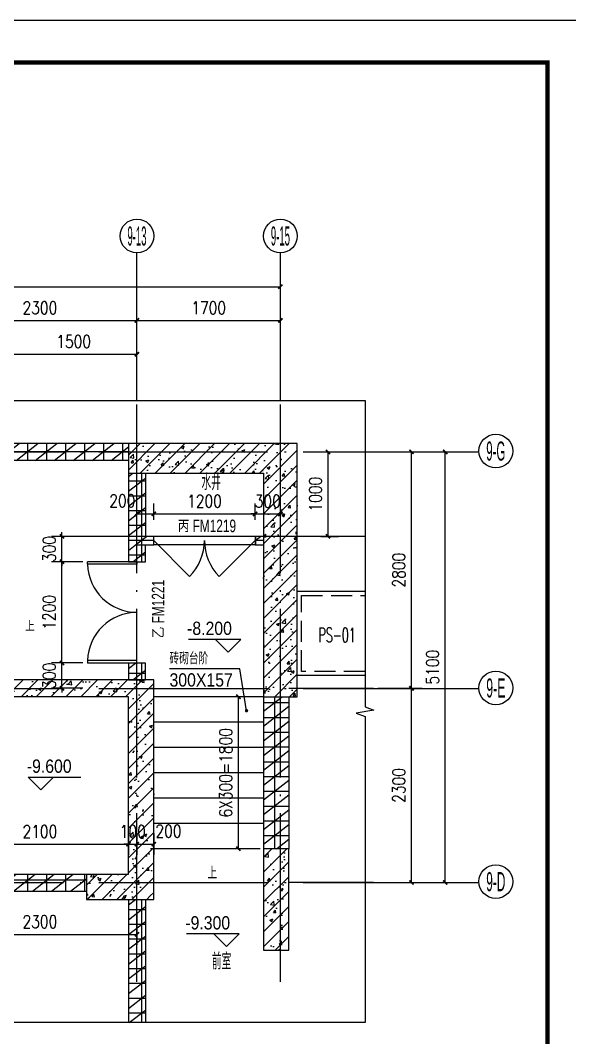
# Model space of a CAD drawing. Extents: x 718358 to 1668613, y -348838 to -159582.
# Drawn here: x 795710 to 802221, y -245643 to -233594 of the extents above; entities that cross this region are included whole.
import ezdxf
from ezdxf.enums import TextEntityAlignment as Align

# ---------------------------------------------------------------- set-up
doc = ezdxf.new("R2010")
doc.units = 0
doc.header["$LTSCALE"] = 1000
doc.linetypes.add('DASH', pattern=[0.35, 0.25, -0.1])
doc.linetypes.add('DOTE', pattern=[2.42, 2, -0.2, 0.02, -0.2])
for name, color, linetype in [('地下室排水', 44, 'Continuous'), ('建-可见线', 7, 'Continuous'), ('建-图框', 4, 'Continuous'), ('建-墙体', 2, 'Continuous'), ('建-尺寸', 73, 'Continuous'), ('建-引出', 3, 'Continuous'), ('建-影线', 8, 'Continuous'), ('建-房间名', 7, 'Continuous'), ('建-柱子', 6, 'Continuous'), ('建-标高', 3, 'Continuous'), ('建-楼梯', 4, 'Continuous'), ('建-符号', 3, 'Continuous'), ('建-符号说明', 7, 'Continuous'), ('建-轴标', 3, 'Continuous'), ('建-轴网', 14, 'DOTE'), ('建-门', 4, 'Continuous'), ('建-门窗', 4, 'Continuous'), ('建-门窗-编号', 7, 'Continuous')]:
    doc.layers.add(name, color=color, linetype=linetype)
doc.styles.add('_TCH_AXIS', font='gt宽度调整.shx', dxfattribs={"bigfont": 'gt国标汉字.shx'})
doc.styles.add('_TCH_DIM', font='gt单线西文.shx', dxfattribs={"width": 0.8, "bigfont": 'gt单线中文.shx'})
doc.styles.add('_TCH_WINDOW', font='gt单线西文.shx', dxfattribs={"height": 3.5, "bigfont": 'gt单线中文.shx'})
doc.styles.add('DIM_FONT', font='SIMPLEX.shx', dxfattribs={"width": 0.8, "bigfont": 'GBCBIG.shx'})
doc.dimstyles.new('DIMN50', dxfattribs={"dimscale": 0.5, "dimtxt": 300, "dimasz": 100, "dimexe": 250, "dimexo": 300, "dimgap": 150, "dimtad": 1, "dimdec": 0, "dimzin": 0, "dimdsep": 46, "dimtxsty": 'DIM_FONT', "dimblk": 'ARCHTICK', "dimcen": 0.09, "dimdle": 1, "dimclrt": 7, "dimazin": 2, "dimtfac": 1, "dimtdec": 0, "dimtix": 1, "dimtmove": 2, "dimatfit": 3, "dimldrblk": 'ARCHTICK', "dimfxl": 1, "dimtolj": 1, "dimtzin": 0, "dimarcsym": 0})
pattern_1 = [(45, (0, 0), (-88.388348, 88.388348), []), (50, (0, 0), (358.63009, -31.37607), [37.5, -412.5]), (355, (0, 0), (-69.37567, 376.09607), [30, -330]), (100.4514, (29.9, -2.6), (289.25469, 344.71977), [31.8701, -350.57106]), (46.1842, (0, 100), (533.62052, -82.7595), [56.25, -618.75]), (96.6356, (44.47, 93.1), (467.33135, 487.05894), [47.80514, -525.8565]), (351.1842, (0, 100), (467.33097, 487.0593), [45, -495]), (21, (50, 75), (298.45353, -201.30945), [37.5, -412.5]), (326, (50, 75), (121.65767, 362.57502), [30, -330]), (71.4514, (74.87, 58.22), (420.11131, 161.26525), [31.8701, -350.57106]), (37.5, (0, 0), (6.079928, 166.446927), [0, -326, 0, -335, 0, -331.25]), (7.5, (0, 0), (131.53477, 197.205856), [0, -191, 0, -318.5, 0, -126.25]), (327.5, (-111.5, 0), (266.911218, -11.277436), [0, -125, 0, -390, 0, -517.5]), (317.5, (-161.5, 0), (291.593085, 50.05249), [0, -162.5, 0, -259, 0, -367.5])]
pattern_2 = [(0, (0, 0), (0, 175), []), (37.875, (200, 0), (-84.807639, 109.038328), []), (90, (200, 0), (-225, 1e-14), [])]

# ---------------------------------------------------------------- blocks, each defined once
blk = doc.blocks.new('hghgdgf')
at = {"layer": '建-楼梯'}
for p, q in [((768963, -238756), (771201, -238756)), ((768963, -238756), (768963, -239946)), ((769223, -238756), (769223, -239946)), ((769483, -238756), (769483, -239946)), ((769743, -238756), (769743, -239946)), ((770003, -238756), (770003, -239946)), ((770263, -238756), (770263, -239946)), ((770523, -238756), (770523, -239946)), ((770783, -238756), (770783, -239371)), ((771201, -238756), (770921, -239292)), ((771317, -238756), (770994, -239365)), ((771043, -238756), (771043, -239081)), ((770921, -239292), (771047, -239418)), ((771043, -239281), (771043, -239413)), ((771047, -239418), (770782, -239371)), ((770782, -239371), (770914, -239503)), ((770783, -239372), (770783, -239531)), ((770841, -239430), (770509, -240006)), ((770914, -239503), (770624, -240006)), ((768963, -239946), (768963, -240006)), ((768963, -239946), (770543, -239946)), ((768963, -239946), (768963, -240006)), ((768963, -240006), (770509, -240006)), ((768963, -240006), (770509, -240006)), ((770911, -240609), (771201, -240106)), ((770984, -240682), (771317, -240106)), ((772863, -240106), (771317, -240106)), ((772863, -240106), (771317, -240106)), ((772863, -240166), (772863, -240106)), ((772863, -240166), (772863, -240106)), ((772863, -240166), (771282, -240166)), ((771303, -241356), (771303, -240166)), ((771563, -241356), (771563, -240166)), ((771823, -241356), (771823, -240166)), ((772083, -241356), (772083, -240166)), ((772343, -241356), (772343, -240166)), ((772603, -241356), (772603, -240166)), ((772863, -241356), (772863, -240166)), ((771043, -240741), (770911, -240609)), ((771043, -240741), (771043, -240581)), ((770904, -240821), (770778, -240694)), ((770778, -240694), (771043, -240741)), ((770783, -240831), (770783, -240699)), ((771043, -241356), (771043, -240741)), ((770509, -241356), (770831, -240747)), ((770624, -241356), (770904, -240821)), ((770783, -241356), (770783, -241081)), ((772863, -241356), (770624, -241356))]:
    blk.add_line(p, q, dxfattribs=at)
at = {"layer": '建-楼梯', "linetype": 'DASH'}
for p, q in [((771303, -238781), (771303, -239946)), ((771317, -238756), (772863, -238756)), ((771563, -238756), (771563, -239946)), ((771823, -238756), (771823, -239946)), ((772083, -238756), (772083, -239946)), ((772343, -238756), (772343, -239946)), ((772603, -238756), (772603, -239946)), ((772863, -238756), (772863, -239946)), ((771043, -239421), (771043, -239946)), ((770783, -239731), (770783, -239946)), ((770624, -240006), (772863, -240006)), ((770624, -240006), (772863, -240006)), ((770659, -239946), (772863, -239946)), ((772863, -239946), (772863, -240006)), ((772863, -239946), (772863, -240006)), ((771201, -240106), (768963, -240106)), ((768963, -240166), (768963, -240106)), ((771201, -240106), (768963, -240106)), ((768963, -240166), (768963, -240106)), ((768963, -241356), (768963, -240166)), ((771167, -240166), (768963, -240166)), ((769223, -241356), (769223, -240166)), ((769483, -241356), (769483, -240166)), ((769743, -241356), (769743, -240166)), ((770003, -241356), (770003, -240166)), ((770263, -241356), (770263, -240166)), ((770523, -241332), (770523, -240166)), ((770783, -240692), (770783, -240166)), ((771043, -240381), (771043, -240166)), ((770509, -241356), (768963, -241356))]:
    blk.add_line(p, q, dxfattribs=at)
at = {"layer": '建-符号'}
for points in [[(768833, -239406, 0, 0, 0), (770633, -239406, 40, 0, 0), (770783, -239406, 0, 0, 0)], [(772993, -240706, 0, 0, 0), (771193, -240706, 40, 0, 0), (771043, -240706, 0, 0, 0)]]:
    blk.add_lwpolyline(points, format="xyseb", dxfattribs=at)
at = {"layer": '建-符号说明', "style": '_TCH_DIM', "width": 0.8}
for p in [(768681, -239481), (773038, -240781)]:
    blk.add_text('上', height=123, dxfattribs=at).set_placement(p)
blk = doc.blocks.new('_ArchTick')
at = {"color": 0, "linetype": 'ByBlock', "const_width": 0.4}
blk.add_lwpolyline([(-0.5, -0.5), (0.5, 0.5)], dxfattribs=at)
blk = doc.blocks.new('*D3142')
at = {"layer": 'Defpoints', "color": 0, "transparency": 16777216}
for p in [(798792, -239440), (798492, -239661), (798792, -239661)]:
    blk.add_point(p, dxfattribs=at)
at = {"layer": '建-尺寸', "color": 0, "lineweight": -2, "transparency": 16777216}
for p, q in [((798492, -239511), (798492, -239315)), ((798792, -239511), (798792, -239315)), ((798492, -239440), (798442, -239440)), ((798492, -239440), (798792, -239440)), ((798792, -239440), (798842, -239440))]:
    blk.add_line(p, q, dxfattribs=at)
at = {"layer": '建-尺寸', "color": 0, "lineweight": -2, "transparency": 16777216, "xscale": 50, "yscale": 50, "zscale": 50}
blk.add_blockref('_ArchTick', (798492, -239440), dxfattribs=at)
at = {"layer": '建-尺寸', "color": 0, "lineweight": -2, "transparency": 16777216, "xscale": 50, "yscale": 50, "zscale": 50, "rotation": 180}
blk.add_blockref('_ArchTick', (798792, -239440), dxfattribs=at)
at = {"layer": '建-尺寸', "color": 7, "transparency": 16777216, "insert": (798642, -239290), "char_height": 150, "attachment_point": 5, "style": 'DIM_FONT'}
blk.add_mtext('\\A1;300', dxfattribs=at)
blk = doc.blocks.new('*D3143')
at = {"layer": 'Defpoints', "color": 0, "transparency": 16777216}
for p in [(798492, -239440), (797292, -239661), (798492, -239661)]:
    blk.add_point(p, dxfattribs=at)
at = {"layer": '建-尺寸', "color": 0, "lineweight": -2, "transparency": 16777216}
for p, q in [((797292, -239511), (797292, -239315)), ((798492, -239511), (798492, -239315)), ((797292, -239440), (798493, -239440))]:
    blk.add_line(p, q, dxfattribs=at)
at = {"layer": '建-尺寸', "color": 0, "lineweight": -2, "transparency": 16777216, "xscale": 50, "yscale": 50, "zscale": 50, "rotation": 180}
blk.add_blockref('_ArchTick', (797292, -239440), dxfattribs=at)
at = {"layer": '建-尺寸', "color": 0, "lineweight": -2, "transparency": 16777216, "xscale": 50, "yscale": 50, "zscale": 50}
blk.add_blockref('_ArchTick', (798492, -239440), dxfattribs=at)
at = {"layer": '建-尺寸', "color": 7, "transparency": 16777216, "insert": (797892, -239290), "char_height": 150, "attachment_point": 5, "style": 'DIM_FONT'}
blk.add_mtext('\\A1;1200', dxfattribs=at)
blk = doc.blocks.new('*D3144')
at = {"layer": 'Defpoints', "color": 0, "transparency": 16777216}
for p in [(797292, -239440), (797092, -239661), (797292, -239661)]:
    blk.add_point(p, dxfattribs=at)
at = {"layer": '建-尺寸', "color": 0, "lineweight": -2, "transparency": 16777216}
for p, q in [((797092, -239511), (797092, -239315)), ((797292, -239511), (797292, -239315)), ((797092, -239440), (797293, -239440))]:
    blk.add_line(p, q, dxfattribs=at)
at = {"layer": '建-尺寸', "color": 0, "lineweight": -2, "transparency": 16777216, "xscale": 50, "yscale": 50, "zscale": 50, "rotation": 180}
blk.add_blockref('_ArchTick', (797092, -239440), dxfattribs=at)
at = {"layer": '建-尺寸', "color": 0, "lineweight": -2, "transparency": 16777216, "xscale": 50, "yscale": 50, "zscale": 50}
blk.add_blockref('_ArchTick', (797292, -239440), dxfattribs=at)
at = {"layer": '建-尺寸', "color": 7, "transparency": 16777216, "insert": (796919, -239285), "char_height": 150, "attachment_point": 5, "style": 'DIM_FONT'}
blk.add_mtext('\\A1;200', dxfattribs=at)
blk = doc.blocks.new('*D3154')
at = {"layer": 'Defpoints', "color": 0, "transparency": 16777216}
for p in [(797092, -243075), (797292, -243075), (797292, -243352)]:
    blk.add_point(p, dxfattribs=at)
at = {"layer": '建-尺寸', "color": 0, "lineweight": -2, "transparency": 16777216}
for p, q in [((797092, -243225), (797092, -243477)), ((797292, -243225), (797292, -243477)), ((797092, -243352), (797293, -243352))]:
    blk.add_line(p, q, dxfattribs=at)
at = {"layer": '建-尺寸', "color": 0, "lineweight": -2, "transparency": 16777216, "xscale": 50, "yscale": 50, "zscale": 50, "rotation": 180}
blk.add_blockref('_ArchTick', (797092, -243352), dxfattribs=at)
at = {"layer": '建-尺寸', "color": 0, "lineweight": -2, "transparency": 16777216, "xscale": 50, "yscale": 50, "zscale": 50}
blk.add_blockref('_ArchTick', (797292, -243352), dxfattribs=at)
at = {"layer": '建-尺寸', "color": 7, "transparency": 16777216, "insert": (797466, -243197), "char_height": 150, "attachment_point": 5, "style": 'DIM_FONT'}
blk.add_mtext('\\A1;200', dxfattribs=at)
blk = doc.blocks.new('*D3155')
at = {"layer": 'Defpoints', "color": 0, "transparency": 16777216}
for p in [(796992, -243075), (797092, -243075), (797092, -243352)]:
    blk.add_point(p, dxfattribs=at)
at = {"layer": '建-尺寸', "color": 0, "lineweight": -2, "transparency": 16777216}
for p, q in [((796992, -243225), (796992, -243477)), ((797092, -243225), (797092, -243477)), ((796992, -243352), (796942, -243352)), ((796992, -243352), (797092, -243352)), ((797092, -243352), (797142, -243352))]:
    blk.add_line(p, q, dxfattribs=at)
at = {"layer": '建-尺寸', "color": 0, "lineweight": -2, "transparency": 16777216, "xscale": 50, "yscale": 50, "zscale": 50}
blk.add_blockref('_ArchTick', (796992, -243352), dxfattribs=at)
at = {"layer": '建-尺寸', "color": 0, "lineweight": -2, "transparency": 16777216, "xscale": 50, "yscale": 50, "zscale": 50, "rotation": 180}
blk.add_blockref('_ArchTick', (797092, -243352), dxfattribs=at)
at = {"layer": '建-尺寸', "color": 7, "transparency": 16777216, "insert": (797042, -243202), "char_height": 150, "attachment_point": 5, "style": 'DIM_FONT'}
blk.add_mtext('\\A1;100', dxfattribs=at)
blk = doc.blocks.new('*D3156')
at = {"layer": 'Defpoints', "color": 0, "transparency": 16777216}
for p in [(794892, -243075), (796992, -243075), (796992, -243352)]:
    blk.add_point(p, dxfattribs=at)
at = {"layer": '建-尺寸', "color": 0, "lineweight": -2, "transparency": 16777216}
for p, q in [((794892, -243225), (794892, -243477)), ((796992, -243225), (796992, -243477)), ((794892, -243352), (796993, -243352))]:
    blk.add_line(p, q, dxfattribs=at)
at = {"layer": '建-尺寸', "color": 0, "lineweight": -2, "transparency": 16777216, "xscale": 50, "yscale": 50, "zscale": 50, "rotation": 180}
blk.add_blockref('_ArchTick', (794892, -243352), dxfattribs=at)
at = {"layer": '建-尺寸', "color": 0, "lineweight": -2, "transparency": 16777216, "xscale": 50, "yscale": 50, "zscale": 50}
blk.add_blockref('_ArchTick', (796992, -243352), dxfattribs=at)
at = {"layer": '建-尺寸', "color": 7, "transparency": 16777216, "insert": (795942, -243202), "char_height": 150, "attachment_point": 5, "style": 'DIM_FONT'}
blk.add_mtext('\\A1;2100', dxfattribs=at)
blk = doc.blocks.new('*D3174')
at = {"layer": 'Defpoints', "color": 0, "transparency": 16777216}
for p in [(796203, -241206), (796601, -241206), (796601, -241506)]:
    blk.add_point(p, dxfattribs=at)
at = {"layer": '建-尺寸', "color": 0, "lineweight": -2, "transparency": 16777216}
for p, q in [((796451, -241206), (796078, -241206)), ((796203, -241206), (796203, -241156)), ((796203, -241506), (796203, -241206)), ((796451, -241506), (796078, -241506)), ((796203, -241506), (796203, -241556))]:
    blk.add_line(p, q, dxfattribs=at)
at = {"layer": '建-尺寸', "color": 0, "lineweight": -2, "transparency": 16777216, "xscale": 50, "yscale": 50, "zscale": 50}
for p, rotation in [((796203, -241206), 270), ((796203, -241506), 90)]:
    blk.add_blockref('_ArchTick', p, dxfattribs=dict(at, rotation=rotation))
at = {"layer": '建-尺寸', "color": 7, "transparency": 16777216, "insert": (796053, -241356), "char_height": 150, "attachment_point": 5, "rotation": 90, "style": 'DIM_FONT'}
blk.add_mtext('\\A1;300', dxfattribs=at)
blk = doc.blocks.new('*D3175')
at = {"layer": 'Defpoints', "color": 0, "transparency": 16777216}
for p in [(796203, -240006), (796601, -240006), (796601, -241206)]:
    blk.add_point(p, dxfattribs=at)
at = {"layer": '建-尺寸', "color": 0, "lineweight": -2, "transparency": 16777216}
for p, q in [((796451, -240006), (796078, -240006)), ((796203, -241207), (796203, -240006)), ((796451, -241206), (796078, -241206))]:
    blk.add_line(p, q, dxfattribs=at)
at = {"layer": '建-尺寸', "color": 0, "lineweight": -2, "transparency": 16777216, "xscale": 50, "yscale": 50, "zscale": 50}
for p, rotation in [((796203, -240006), 90), ((796203, -241206), 270)]:
    blk.add_blockref('_ArchTick', p, dxfattribs=dict(at, rotation=rotation))
at = {"layer": '建-尺寸', "color": 7, "transparency": 16777216, "insert": (796053, -240606), "char_height": 150, "attachment_point": 5, "rotation": 90, "style": 'DIM_FONT'}
blk.add_mtext('\\A1;1200', dxfattribs=at)
blk = doc.blocks.new('*D3176')
at = {"layer": 'Defpoints', "color": 0, "transparency": 16777216}
for p in [(796203, -239706), (796601, -239706), (796601, -240006)]:
    blk.add_point(p, dxfattribs=at)
at = {"layer": '建-尺寸', "color": 0, "lineweight": -2, "transparency": 16777216}
for p, q in [((796203, -239706), (796203, -239656)), ((796451, -239706), (796078, -239706)), ((796203, -240006), (796203, -239706)), ((796451, -240006), (796078, -240006)), ((796203, -240006), (796203, -240056))]:
    blk.add_line(p, q, dxfattribs=at)
at = {"layer": '建-尺寸', "color": 0, "lineweight": -2, "transparency": 16777216, "xscale": 50, "yscale": 50, "zscale": 50}
for p, rotation in [((796203, -239706), 270), ((796203, -240006), 90)]:
    blk.add_blockref('_ArchTick', p, dxfattribs=dict(at, rotation=rotation))
at = {"layer": '建-尺寸', "color": 7, "transparency": 16777216, "insert": (796053, -239856), "char_height": 150, "attachment_point": 5, "rotation": 90, "style": 'DIM_FONT'}
blk.add_mtext('\\A1;300', dxfattribs=at)
blk = doc.blocks.new('*D3181')
at = {"layer": 'Defpoints', "color": 0, "transparency": 16777216}
for p in [(794792, -244007), (797092, -244007), (797092, -244420)]:
    blk.add_point(p, dxfattribs=at)
at = {"layer": '建-尺寸', "color": 0, "lineweight": -2, "transparency": 16777216}
for p, q in [((794792, -244157), (794792, -244545)), ((797092, -244157), (797092, -244545)), ((794792, -244420), (797093, -244420))]:
    blk.add_line(p, q, dxfattribs=at)
at = {"layer": '建-尺寸', "color": 0, "lineweight": -2, "transparency": 16777216, "xscale": 50, "yscale": 50, "zscale": 50, "rotation": 180}
blk.add_blockref('_ArchTick', (794792, -244420), dxfattribs=at)
at = {"layer": '建-尺寸', "color": 0, "lineweight": -2, "transparency": 16777216, "xscale": 50, "yscale": 50, "zscale": 50}
blk.add_blockref('_ArchTick', (797092, -244420), dxfattribs=at)
at = {"layer": '建-尺寸', "color": 7, "transparency": 16777216, "insert": (795942, -244270), "char_height": 150, "attachment_point": 5, "style": 'DIM_FONT'}
blk.add_mtext('\\A1;2300', dxfattribs=at)
blk = doc.blocks.new('*D3188')
at = {"layer": 'Defpoints', "color": 0, "transparency": 16777216}
for p in [(798294, -241606), (798677, -241606), (798677, -243406)]:
    blk.add_point(p, dxfattribs=at)
at = {"layer": '建-尺寸', "color": 0, "lineweight": -2, "transparency": 16777216}
for p, q in [((798527, -241606), (798169, -241606)), ((798294, -243407), (798294, -241606)), ((798527, -243406), (798169, -243406))]:
    blk.add_line(p, q, dxfattribs=at)
at = {"layer": '建-尺寸', "color": 0, "lineweight": -2, "transparency": 16777216, "xscale": 50, "yscale": 50, "zscale": 50}
for p, rotation in [((798294, -241606), 90), ((798294, -243406), 270)]:
    blk.add_blockref('_ArchTick', p, dxfattribs=dict(at, rotation=rotation))
at = {"layer": '建-尺寸', "color": 7, "transparency": 16777216, "insert": (798144, -242506), "char_height": 150, "attachment_point": 5, "rotation": 90, "style": 'DIM_FONT'}
blk.add_mtext('\\A1;6X300=1800', dxfattribs=at)
blk = doc.blocks.new('*D3232')
at = {"layer": 'Defpoints', "color": 0, "transparency": 16777216}
for p in [(799122, -238706), (799357, -238706), (799122, -239706)]:
    blk.add_point(p, dxfattribs=at)
at = {"layer": '建-尺寸', "color": 0, "lineweight": -2, "transparency": 16777216}
for p, q in [((799272, -238706), (799482, -238706)), ((799357, -239707), (799357, -238706)), ((799272, -239706), (799482, -239706))]:
    blk.add_line(p, q, dxfattribs=at)
at = {"layer": '建-尺寸', "color": 0, "lineweight": -2, "transparency": 16777216, "xscale": 50, "yscale": 50, "zscale": 50}
for p, rotation in [((799357, -238706), 90), ((799357, -239706), 270)]:
    blk.add_blockref('_ArchTick', p, dxfattribs=dict(at, rotation=rotation))
at = {"layer": '建-尺寸', "color": 7, "transparency": 16777216, "insert": (799207, -239206), "char_height": 150, "attachment_point": 5, "rotation": 90, "style": 'DIM_FONT'}
blk.add_mtext('\\A1;1000', dxfattribs=at)
blk = doc.blocks.new('*D3287')
at = {"layer": 'Defpoints', "color": 0, "transparency": 16777216}
for p in [(798792, -236749), (787892, -237920), (798792, -237920)]:
    blk.add_point(p, dxfattribs=at)
at = {"layer": '建-尺寸', "color": 0, "lineweight": -2, "transparency": 16777216}
for p, q in [((787892, -237770), (787892, -236624)), ((798792, -237770), (798792, -236624)), ((787892, -236749), (798793, -236749))]:
    blk.add_line(p, q, dxfattribs=at)
at = {"layer": '建-尺寸', "color": 0, "lineweight": -2, "transparency": 16777216, "xscale": 50, "yscale": 50, "zscale": 50, "rotation": 180}
blk.add_blockref('_ArchTick', (787892, -236749), dxfattribs=at)
at = {"layer": '建-尺寸', "color": 0, "lineweight": -2, "transparency": 16777216, "xscale": 50, "yscale": 50, "zscale": 50}
blk.add_blockref('_ArchTick', (798792, -236749), dxfattribs=at)
at = {"layer": '建-尺寸', "color": 7, "transparency": 16777216, "insert": (793342, -236599), "char_height": 150, "attachment_point": 5, "style": 'DIM_FONT'}
blk.add_mtext('\\A1;10900', dxfattribs=at)
blk = doc.blocks.new('*D3292')
at = {"layer": 'Defpoints', "color": 0, "transparency": 16777216}
for p in [(797092, -237549), (795592, -238099), (797092, -238099)]:
    blk.add_point(p, dxfattribs=at)
at = {"layer": '建-尺寸', "color": 0, "lineweight": -2, "transparency": 16777216}
for p, q in [((795592, -237949), (795592, -237424)), ((797092, -237949), (797092, -237424)), ((795592, -237549), (797093, -237549))]:
    blk.add_line(p, q, dxfattribs=at)
at = {"layer": '建-尺寸', "color": 0, "lineweight": -2, "transparency": 16777216, "xscale": 50, "yscale": 50, "zscale": 50, "rotation": 180}
blk.add_blockref('_ArchTick', (795592, -237549), dxfattribs=at)
at = {"layer": '建-尺寸', "color": 0, "lineweight": -2, "transparency": 16777216, "xscale": 50, "yscale": 50, "zscale": 50}
blk.add_blockref('_ArchTick', (797092, -237549), dxfattribs=at)
at = {"layer": '建-尺寸', "color": 7, "transparency": 16777216, "insert": (796342, -237399), "char_height": 150, "attachment_point": 5, "style": 'DIM_FONT'}
blk.add_mtext('\\A1;1500', dxfattribs=at)
blk = doc.blocks.new('*D3296')
at = {"layer": 'Defpoints', "color": 0, "transparency": 16777216}
for p in [(797092, -237149), (794792, -238099), (797092, -238099)]:
    blk.add_point(p, dxfattribs=at)
at = {"layer": '建-尺寸', "color": 0, "lineweight": -2, "transparency": 16777216}
for p, q in [((794792, -237949), (794792, -237024)), ((797092, -237949), (797092, -237024)), ((794792, -237149), (797093, -237149))]:
    blk.add_line(p, q, dxfattribs=at)
at = {"layer": '建-尺寸', "color": 0, "lineweight": -2, "transparency": 16777216, "xscale": 50, "yscale": 50, "zscale": 50, "rotation": 180}
blk.add_blockref('_ArchTick', (794792, -237149), dxfattribs=at)
at = {"layer": '建-尺寸', "color": 0, "lineweight": -2, "transparency": 16777216, "xscale": 50, "yscale": 50, "zscale": 50}
blk.add_blockref('_ArchTick', (797092, -237149), dxfattribs=at)
at = {"layer": '建-尺寸', "color": 7, "transparency": 16777216, "insert": (795942, -236999), "char_height": 150, "attachment_point": 5, "style": 'DIM_FONT'}
blk.add_mtext('\\A1;2300', dxfattribs=at)
blk = doc.blocks.new('*D3297')
at = {"layer": 'Defpoints', "color": 0, "transparency": 16777216}
for p in [(798792, -237149), (797092, -238099), (798792, -238099)]:
    blk.add_point(p, dxfattribs=at)
at = {"layer": '建-尺寸', "color": 0, "lineweight": -2, "transparency": 16777216}
for p, q in [((797092, -237949), (797092, -237024)), ((798792, -237949), (798792, -237024)), ((797092, -237149), (798793, -237149))]:
    blk.add_line(p, q, dxfattribs=at)
at = {"layer": '建-尺寸', "color": 0, "lineweight": -2, "transparency": 16777216, "xscale": 50, "yscale": 50, "zscale": 50, "rotation": 180}
blk.add_blockref('_ArchTick', (797092, -237149), dxfattribs=at)
at = {"layer": '建-尺寸', "color": 0, "lineweight": -2, "transparency": 16777216, "xscale": 50, "yscale": 50, "zscale": 50}
blk.add_blockref('_ArchTick', (798792, -237149), dxfattribs=at)
at = {"layer": '建-尺寸', "color": 7, "transparency": 16777216, "insert": (797942, -236999), "char_height": 150, "attachment_point": 5, "style": 'DIM_FONT'}
blk.add_mtext('\\A1;1700', dxfattribs=at)
blk = doc.blocks.new('*D3301')
at = {"layer": 'Defpoints', "color": 0, "transparency": 16777216}
for p in [(800371, -238706), (800746, -238706), (800371, -243806)]:
    blk.add_point(p, dxfattribs=at)
at = {"layer": '建-尺寸', "color": 0, "lineweight": -2, "transparency": 16777216}
for p, q in [((800521, -238706), (800871, -238706)), ((800746, -243807), (800746, -238706)), ((800521, -243806), (800871, -243806))]:
    blk.add_line(p, q, dxfattribs=at)
at = {"layer": '建-尺寸', "color": 0, "lineweight": -2, "transparency": 16777216, "xscale": 50, "yscale": 50, "zscale": 50}
for p, rotation in [((800746, -238706), 90), ((800746, -243806), 270)]:
    blk.add_blockref('_ArchTick', p, dxfattribs=dict(at, rotation=rotation))
at = {"layer": '建-尺寸', "color": 7, "transparency": 16777216, "insert": (800596, -241256), "char_height": 150, "attachment_point": 5, "rotation": 90, "style": 'DIM_FONT'}
blk.add_mtext('\\A1;5100', dxfattribs=at)
blk = doc.blocks.new('*D3302')
at = {"layer": 'Defpoints', "color": 0, "transparency": 16777216}
for p in [(799796, -238706), (800346, -238706), (799796, -241506)]:
    blk.add_point(p, dxfattribs=at)
at = {"layer": '建-尺寸', "color": 0, "lineweight": -2, "transparency": 16777216}
for p, q in [((799946, -238706), (800471, -238706)), ((800346, -241507), (800346, -238706)), ((799946, -241506), (800471, -241506))]:
    blk.add_line(p, q, dxfattribs=at)
at = {"layer": '建-尺寸', "color": 0, "lineweight": -2, "transparency": 16777216, "xscale": 50, "yscale": 50, "zscale": 50}
for p, rotation in [((800346, -238706), 90), ((800346, -241506), 270)]:
    blk.add_blockref('_ArchTick', p, dxfattribs=dict(at, rotation=rotation))
at = {"layer": '建-尺寸', "color": 7, "transparency": 16777216, "insert": (800196, -240106), "char_height": 150, "attachment_point": 5, "rotation": 90, "style": 'DIM_FONT'}
blk.add_mtext('\\A1;2800', dxfattribs=at)
blk = doc.blocks.new('*D3303')
at = {"layer": 'Defpoints', "color": 0, "transparency": 16777216}
for p in [(799796, -241506), (800346, -241506), (799796, -243806)]:
    blk.add_point(p, dxfattribs=at)
at = {"layer": '建-尺寸', "color": 0, "lineweight": -2, "transparency": 16777216}
for p, q in [((799946, -241506), (800471, -241506)), ((800346, -243807), (800346, -241506)), ((799946, -243806), (800471, -243806))]:
    blk.add_line(p, q, dxfattribs=at)
at = {"layer": '建-尺寸', "color": 0, "lineweight": -2, "transparency": 16777216, "xscale": 50, "yscale": 50, "zscale": 50}
for p, rotation in [((800346, -241506), 90), ((800346, -243806), 270)]:
    blk.add_blockref('_ArchTick', p, dxfattribs=dict(at, rotation=rotation))
at = {"layer": '建-尺寸', "color": 7, "transparency": 16777216, "insert": (800196, -242656), "char_height": 150, "attachment_point": 5, "rotation": 90, "style": 'DIM_FONT'}
blk.add_mtext('\\A1;2300', dxfattribs=at)

msp = doc.modelspace()

# ---------------------------------------------------------------- hatches: boundary and pattern name
at = {"layer": '建-影线'}
h = msp.add_hatch(dxfattribs=at)
h.set_pattern_fill('空心砖', color=256, scale=50, style=0)
h.set_pattern_definition(pattern_2)
h.paths.add_polyline_path([(790292.2, -238606.3), (790292.2, -238806.3), (796991.1, -238806.3), (796991.1, -238606.3)])
h = msp.add_hatch(dxfattribs=at)
h.set_pattern_fill('钢筋混凝土', color=256, scale=50, style=0)
h.set_pattern_definition(pattern_1)
h.paths.add_polyline_path([(796991.1, -238606.3), (796991.1, -238956.3), (798592.2, -238956.3), (798592.2, -241606.3), (798992.2, -241606.3), (798992.2, -238606.3)])
h = msp.add_hatch(dxfattribs=at)
h.set_pattern_fill('空心砖', color=256, scale=50, style=0)
h.set_pattern_definition(pattern_2)
h.paths.add_polyline_path([(797192.2, -238956.3), (796992.2, -238956.3), (796992.2, -239706.3), (797092.2, -239739.7), (797192.2, -239706.3)])
h = msp.add_hatch(dxfattribs=at)
h.set_pattern_fill('空心砖', color=256, scale=50, style=0)
h.set_pattern_definition(pattern_2)
h.paths.add_polyline_path([(796992.2, -239706.3), (796992.2, -240006.5), (797192.2, -240006.5), (797192.2, -239806.3), (797117.2, -239756.3)])
h = msp.add_hatch(dxfattribs=at)
h.set_pattern_fill('空心砖', color=256, scale=50, style=0)
h.set_pattern_definition(pattern_2)
h.paths.add_polyline_path([(797092.2, -239806.3), (797292.2, -239806.3), (797292.2, -239706.3), (797192.2, -239706.3), (797092.2, -239739.7)])
h = msp.add_hatch(dxfattribs=at)
h.set_pattern_fill('空心砖', color=256, scale=50, style=0)
h.set_pattern_definition(pattern_2)
h.paths.add_polyline_path([(798592.2, -239806.3), (798592.2, -239706.3), (798492.2, -239706.3), (798492.2, -239806.3)])
h = msp.add_hatch(dxfattribs=at)
h.set_pattern_fill('空心砖', color=256, scale=50, style=0)
h.set_pattern_definition(pattern_2)
h.paths.add_polyline_path([(797192.2, -241406.5), (797192.2, -241206.5), (796992.2, -241206.5), (796992.2, -241406.5)])
h = msp.add_hatch(dxfattribs=at)
h.set_pattern_fill('钢筋混凝土', color=256, scale=50, style=0)
h.set_pattern_definition(pattern_1)
h.paths.add_polyline_path([(796992.2, -241606.5), (797292.2, -241406.5), (794791.9, -241406.5), (794792.1, -241539.9), (794892.2, -241606.5)])
h = msp.add_hatch(dxfattribs=at)
h.set_pattern_fill('钢筋混凝土', color=256, scale=50, style=0)
h.set_pattern_definition(pattern_1)
h.paths.add_polyline_path([(796992.2, -243706.5), (797292.2, -244006.5), (797292.2, -241406.5), (796992.2, -241606.5)])
h = msp.add_hatch(dxfattribs=at)
h.set_pattern_fill('空心砖', color=256, scale=50, style=0)
h.set_pattern_definition(pattern_2)
h.paths.add_polyline_path([(798892.2, -241606.3), (798592.2, -241606.3), (798592.2, -243406.3), (798892.2, -243406.3)])
h = msp.add_hatch(dxfattribs=at)
h.set_pattern_fill('钢筋混凝土', color=256, scale=50, style=0)
h.set_pattern_definition(pattern_1)
h.paths.add_polyline_path([(798592.2, -243406.3), (798592.2, -244606.3), (798892.2, -244606.3), (798892.2, -243406.3)])
h = msp.add_hatch(dxfattribs=at)
h.set_pattern_fill('空心砖', color=256, scale=50, style=0)
h.set_pattern_definition(pattern_2)
h.paths.add_polyline_path([(795392.2, -243706.5), (795392.2, -243906.5), (796492.2, -243906.5), (796492.2, -243706.5)])
h = msp.add_hatch(dxfattribs=at)
h.set_pattern_fill('钢筋混凝土', color=256, scale=50, style=0)
h.set_pattern_definition(pattern_1)
h.paths.add_polyline_path([(796492.2, -244006.5), (797292.2, -244006.5), (796992.2, -243706.5), (796492.2, -243706.5)])
h = msp.add_hatch(dxfattribs=at)
h.set_pattern_fill('空心砖', color=256, scale=50, style=0)
h.set_pattern_definition(pattern_2)
h.paths.add_polyline_path([(797192.2, -244006.5), (796992.2, -244006.5), (796992.2, -245464.4), (797192.2, -245464.4)])

# ---------------------------------------------------------------- linework, layer by layer
at = {"layer": '地下室排水'}
for points in [[(798992.2, -240354.9), (799795.5, -240354.9)], [(799795.5, -241354.9), (798992.2, -241354.9)]]:
    msp.add_lwpolyline(points, dxfattribs=at)
at = {"layer": '地下室排水', "linetype": 'DASH'}
msp.add_lwpolyline([(799795.5, -241304.9), (799042.2, -241304.9), (799042.2, -240404.9), (799795.5, -240404.9)], dxfattribs=at)
at = {"layer": '建-图框'}
msp.add_lwpolyline([(749908.1, -263294.4), (802458.1, -263294.4), (802458.1, -233594.4), (749908.1, -233594.4)], close=True, dxfattribs=at)
at = {"layer": '建-图框', "const_width": 50}
msp.add_lwpolyline([(751158.1, -262794.4), (801958.1, -262794.4), (801958.1, -234094.4), (751158.1, -234094.4)], close=True, dxfattribs=at)
at = {"layer": '建-墙体'}
for p, q in [((796991.1, -238606.3), (790292.2, -238606.3)), ((796991.1, -238806.3), (790292.2, -238806.3)), ((796992.2, -238956.3), (796992.2, -239706.3)), ((797192.2, -238956.3), (797192.2, -239706.3)), ((796992.2, -239706.3), (796992.2, -240006.5)), ((797292.2, -239706.3), (797192.2, -239706.3)), ((797292.2, -239806.3), (797292.2, -239706.3)), ((798592.2, -239706.3), (798492.2, -239706.3)), ((798492.2, -239706.3), (798492.2, -239806.3)), ((797092.2, -239806.3), (797292.2, -239806.3)), ((797192.2, -240006.5), (797192.2, -239806.3)), ((798492.2, -239806.3), (798592.2, -239806.3)), ((796992.2, -240006.5), (797192.2, -240006.5)), ((797192.2, -241206.5), (796992.2, -241206.5)), ((796992.2, -241206.5), (796992.2, -241406.5)), ((797192.2, -241406.5), (797192.2, -241206.5)), ((796992.2, -241406.5), (797192.2, -241406.5)), ((798592.2, -241606.3), (798592.2, -243406.3)), ((798892.2, -241606.3), (798892.2, -243406.3)), ((795392.2, -243706.5), (796492.2, -243706.5)), ((795392.2, -243906.5), (796492.2, -243906.5)), ((796992.2, -244006.5), (796992.2, -245464.4)), ((797192.2, -244006.5), (797192.2, -245464.4))]:
    msp.add_line(p, q, dxfattribs=at)
at = {"layer": '建-引出'}
for p, q in [((798311.6, -241275.3), (797478.2, -241275.3)), ((798390.9, -241771), (798311.6, -241275.3))]:
    msp.add_line(p, q, dxfattribs=at)
at = {"layer": '建-引出', "const_width": 20}
msp.add_lwpolyline([(798392.5, -241780.8, 1), (798389.3, -241761.1, 1)], format="xyb", close=True, dxfattribs=at)
at = {"layer": '建-柱子'}
for p, q in [((796991.1, -238606.3), (796991.1, -238956.3)), ((798992.2, -238606.3), (796991.1, -238606.3)), ((798992.2, -241606.3), (798992.2, -238606.3)), ((796991.1, -238956.3), (798592.2, -238956.3)), ((798592.2, -238956.3), (798592.2, -241606.3)), ((797292.2, -241406.5), (794791.9, -241406.5)), ((797292.2, -244006.5), (797292.2, -241406.5)), ((796992.2, -241606.5), (794892.2, -241606.5)), ((796992.2, -243706.5), (796992.2, -241606.5)), ((798592.2, -241606.3), (798992.2, -241606.3)), ((798592.2, -243406.3), (798592.2, -244606.3)), ((798892.2, -243406.3), (798592.2, -243406.3)), ((798892.2, -244606.3), (798892.2, -243406.3)), ((796492.2, -243706.5), (796992.2, -243706.5)), ((796492.2, -243706.5), (796492.2, -244006.5)), ((796492.2, -244006.5), (797292.2, -244006.5)), ((798592.2, -244606.3), (798892.2, -244606.3))]:
    msp.add_line(p, q, dxfattribs=at)
at = {"layer": '建-标高'}
for p, q in [((798324.8, -240926.3), (797701.5, -240926.3)), ((798174.8, -241076.3), (798024.8, -240926.3)), ((798174.8, -241076.3), (798324.8, -240926.3)), ((795952.6, -242709.1), (795802.6, -242559.1)), ((795802.6, -242559.1), (796425.9, -242559.1)), ((795952.6, -242709.1), (796102.6, -242559.1)), ((798303.9, -244414.8), (797680.6, -244414.8)), ((798153.9, -244564.8), (798003.9, -244414.8)), ((798153.9, -244564.8), (798303.9, -244414.8))]:
    msp.add_line(p, q, dxfattribs=at)
at = {"layer": '建-楼梯'}
for p, q in [((798592.2, -241606.3), (797292.2, -241606.3)), ((798592.2, -241606.3), (798592.2, -243106.3)), ((798592.2, -241906.3), (797292.2, -241906.3)), ((798592.2, -242206.3), (797292.2, -242206.3)), ((798592.2, -242506.3), (797292.2, -242506.3)), ((798592.2, -242806.3), (797292.2, -242806.3)), ((798592.2, -243106.3), (797292.2, -243106.3)), ((798551.1, -243406.3), (797251.1, -243406.3))]:
    msp.add_line(p, q, dxfattribs=at)
at = {"layer": '建-符号'}
for points in [[(786960.4, -238098.6), (793321.7, -238098.6), (793359.9, -237993.6), (793397, -238203.6), (793434.2, -238098.6), (799795.5, -238098.6)], [(799795.5, -238098.6), (799795.5, -241725.3), (799900.5, -241763.5), (799690.5, -241800.5), (799795.5, -241837.8), (799795.5, -245464.4)], [(799795.5, -245464.4), (793434.2, -245464.4), (793396, -245569.4), (793359, -245359.4), (793321.7, -245464.4), (786960.4, -245464.4)]]:
    msp.add_lwpolyline(points, dxfattribs=at)
msp.add_lwpolyline([(797991.7, -243483.7, 0, 0, 0), (797991.7, -241808.3, 40, 0, 0), (797991.7, -241658.3, 0, 0, 0)], format="xyseb", dxfattribs=at)
at = {"layer": '建-轴标'}
for p, q in [((797092.4, -238098.6), (797091.9, -236348.6)), ((798792.4, -238098.6), (798791.9, -236348.6)), ((799795.5, -238706.3), (801145.5, -238706.3)), ((799795.5, -241506.3), (801145.5, -241506.3)), ((799795.5, -243806.3), (801145.5, -243806.3))]:
    msp.add_line(p, q, dxfattribs=at)
for centre in [(797092.4, -236148.6), (798792.4, -236148.6), (801345.2, -238695.9), (801345.3, -241501.8), (801345.2, -243795.9)]:
    msp.add_circle(centre, 200, dxfattribs=at)
at = {"layer": '建-轴网'}
for p, q in [((797092.2, -244983.5), (797092.2, -238098.6)), ((798792.2, -244983.5), (798792.2, -238098.6)), ((786960.4, -238706.3), (799795.5, -238706.3)), ((799792.2, -239706.3), (796092.2, -239706.3)), ((786960.4, -241506.3), (799795.5, -241506.3)), ((786960.4, -243806.3), (799795.5, -243806.3))]:
    msp.add_line(p, q, dxfattribs=at)
at = {"layer": '建-门'}
for p, q in [((798492.2, -239706.3), (797292.2, -239706.3)), ((797292.2, -239756.3), (797716.5, -240180.6)), ((798492.2, -239756.3), (798068, -240180.6)), ((798492.2, -239806.3), (797292.2, -239806.3)), ((797092.2, -240006.5), (796507.2, -240006.5)), ((796507.2, -240036.5), (796507.2, -240006.5)), ((797092.2, -240006.5), (797092.2, -240036.5)), ((797092.2, -240036.5), (796507.2, -240036.5)), ((797092.2, -241176.5), (796507.2, -241176.5)), ((796507.2, -241176.5), (796507.2, -241206.5)), ((797092.2, -241206.5), (796507.2, -241206.5)), ((797092.2, -241206.5), (797092.2, -241176.5))]:
    msp.add_line(p, q, dxfattribs=at)
for centre, radius, start, end in [((797292.2, -239756.3), 600, 315, 360), ((798492.2, -239756.3), 600, 180, 225), ((797092.2, -240021.5), 585, 181.46928, 270), ((797092.2, -241191.5), 585, 90, 178.53072)]:
    msp.add_arc(centre, radius, start, end, dxfattribs=at)
at = {"layer": '建-门窗'}
for points in [[(799895.5, -241506.5), (798892.2, -241506.5)], [(799895.5, -243806.3), (798892.2, -243806.3)]]:
    msp.add_lwpolyline(points, dxfattribs=at)

# ---------------------------------------------------------------- block references
at = {"layer": '建-可见线'}
msp.add_blockref('hghgdgf', (22729.4, -50), dxfattribs=at)

# ---------------------------------------------------------------- texts
at = {"layer": '建-房间名', "style": 'DIM_FONT'}
for s, height, width, p in [('水井', 192.91, 0.8, (797856.2, -239158.7)), ('PS-01', 170, 0.564706, (799244.8, -240958.1)), ('前室', 192.91, 0.8, (797978.2, -244835.5))]:
    msp.add_text(s, height=height, dxfattribs=dict(at, width=width)).set_placement(p)
at = {"layer": '建-标高', "style": '_TCH_DIM', "width": 0.888889}
for s, p in [('-8.200', (797686.5, -240873.8)), ('-9.600', (795786.9, -242506.6)), ('-9.300', (797665.6, -244362.3))]:
    msp.add_text(s, height=157.5, dxfattribs=at).set_placement(p)
at = {"layer": '建-符号说明', "style": '_TCH_DIM'}
for s, height, width, p in [('砖砌台阶', 143.31, 0.8, (797478.2, -241222.8)), ('300X157', 157.5, 0.888889, (797478.2, -241485.3)), ('上', 143.3, 0.8, (797929.4, -243763.7))]:
    msp.add_text(s, height=height, dxfattribs=dict(at, width=width)).set_placement(p)
at = {"layer": '建-轴标', "style": '_TCH_AXIS'}
for s, width, p, p2 in [('9-13', 0.276316, (796979.2, -236261.8), (797205.5, -236261.8)), ('9-15', 0.276316, (798679.2, -236261.8), (798905.5, -236261.8)), ('9-G', 0.344262, (801232.1, -238809), (801458.4, -238809)), ('9-E', 0.355932, (801232.2, -241615), (801458.5, -241615)), ('9-D', 0.35, (801232.1, -243909), (801458.4, -243909))]:
    msp.add_text(s, height=226.27, dxfattribs=dict(at, width=width)).set_placement(p, p2, align=Align.FIT)
at = {"layer": '建-门窗-编号', "style": '_TCH_WINDOW'}
for s, rotation, p in [('丙', 360, (797576.7, -239656.3)), ('乙', 90, (797417.2, -240912))]:
    msp.add_text(s, height=143.3, rotation=rotation, dxfattribs=at).set_placement(p)
at = {"layer": '建-门窗-编号', "style": '_TCH_WINDOW', "width": 0.705882}
for s, rotation, p in [('FM1219', 360, (797751.7, -239656.3)), ('FM1221', 90, (797417.2, -240737))]:
    msp.add_text(s, height=148.75, rotation=rotation, dxfattribs=at).set_placement(p)

# ---------------------------------------------------------------- dimensions: what is measured, and where the dimension line sits
at = {"layer": '建-尺寸'}
for p1, p2, distance, picture, middle in [((787892.2, -237919.9), (798792.4, -237919.9), 1171.3, '*D3287', (793342.3, -236598.6)), ((794792.4, -238098.6), (797092.4, -238098.6), 950, '*D3296', (795942.4, -236998.6)), ((797092.4, -238098.6), (798792.4, -238098.6), 950, '*D3297', (797942.4, -236998.6)), ((795592.4, -238098.6), (797092.4, -238098.6), 550, '*D3292', (796342.4, -237398.6)), ((799121.9, -239706.3), (799121.9, -238706.3), -234.7, '*D3232', (799206.6, -239206.3)), ((799795.5, -241506.3), (799795.5, -238706.3), -550, '*D3302', (800195.5, -240106.3)), ((800371.2, -243806.3), (800371.2, -238706.3), -374.3, '*D3301', (800595.5, -241256.3)), ((797292.2, -239660.6), (798492.2, -239660.6), 220.4, '*D3143', (797892.2, -239290.1)), ((798492.2, -239660.6), (798792.2, -239660.6), 220.4, '*D3142', (798642.2, -239290.1)), ((796600.9, -240006.3), (796600.9, -239706.3), 398.1, '*D3176', (796052.9, -239856.3)), ((796600.9, -241206.3), (796600.9, -240006.3), 398.1, '*D3175', (796052.9, -240606.3)), ((796600.9, -241506.3), (796600.9, -241206.3), 398.1, '*D3174', (796052.9, -241356.3)), ((799795.5, -243806.3), (799795.5, -241506.3), -550, '*D3303', (800195.5, -242656.3)), ((794892.2, -243075.4), (796992.2, -243075.4), -276.3, '*D3156', (795942.2, -243201.7)), ((796992.2, -243075.4), (797092.2, -243075.4), -276.3, '*D3155', (797042.2, -243201.7)), ((794792.2, -244006.5), (797092.2, -244006.5), -413.1, '*D3181', (795942.2, -244269.6))]:
    dim = msp.add_aligned_dim(p1=p1, p2=p2, distance=distance, dimstyle='DIMN50', dxfattribs=at)
    dim.commit()
    dim.dimension.update_dxf_attribs({"geometry": picture, "text_midpoint": middle})
for base, p1, p2, angle, picture, middle in [((797292.2, -239440.1), (797092.2, -239660.6), (797292.2, -239660.6), 360, '*D3144', (796918.8, -239285.1)), ((797292.2, -243351.7), (797092.2, -243075.4), (797292.2, -243075.4), 0, '*D3154', (797465.7, -243196.7))]:
    dim = msp.add_linear_dim(base=base, p1=p1, p2=p2, angle=angle, dimstyle='DIMN50', dxfattribs=at)
    dim.commit()
    dim.dimension.update_dxf_attribs({"geometry": picture, "text_midpoint": middle, "dimtype": 161})
dim = msp.add_aligned_dim(p1=(798676.8, -243406.3), p2=(798676.8, -241606.3), distance=382.5, text='6X300=1800', dimstyle='DIMN50', dxfattribs=at)
dim.commit()
dim.dimension.update_dxf_attribs({"geometry": '*D3188', "text_midpoint": (798144.2, -242506.3)})

doc.saveas('drawing.dxf')
